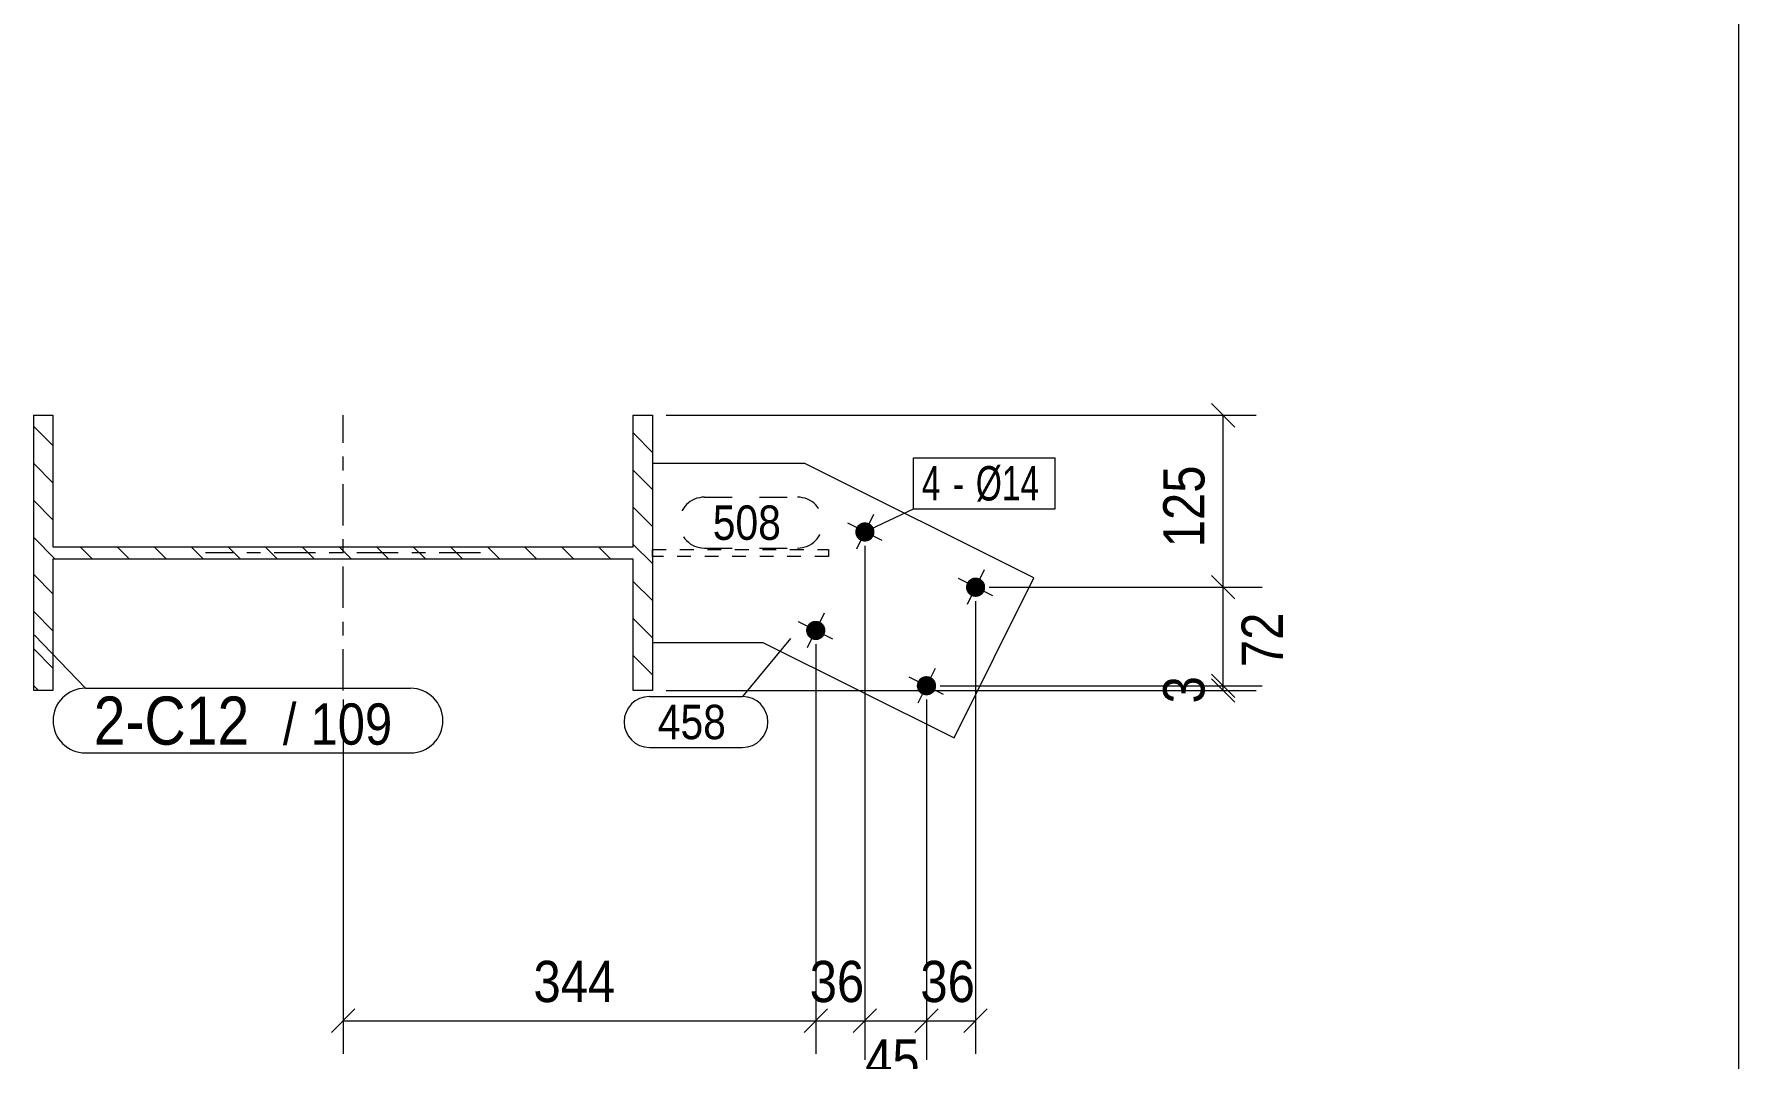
# Model space of a CAD drawing. Header units: millimetres. Extents: x 2 to 579, y 1 to 825.
# Drawn here: x 455 to 579, y 276 to 350.5 of the extents above; entities that cross this region are included whole.
import ezdxf

# ---------------------------------------------------------------- set-up
doc = ezdxf.new("R2010")
doc.units = ezdxf.units.MM
for name, pattern in [('XKITLINE00', [0]), ('XKITLINE01', [4, 1, -1, 1, -1]), ('XKITLINE02', [4, 2, -2]), ('XKITLINE03', [6, 3, -1, 1, -1])]:
    doc.linetypes.add(name, pattern=pattern)
for name, color, linetype, lineweight in [('Bolt', 3, 'Continuous', 0), ('BoltMark', 7, 'Continuous', 0), ('Dimensions', 7, 'Continuous', 0), ('DrawingSheet', 5, 'Continuous', 0), ('OtherObjectType', 7, 'Continuous', 0), ('Part', 2, 'Continuous', 0), ('PartMark', 7, 'Continuous', 0)]:
    doc.layers.add(name, color=color, linetype=linetype, lineweight=lineweight)
doc.styles.add('ARIAL', font='ARIAL.TTF')
doc.styles.add('ARIAL_NARROW', font='ARIALN.TTF')

# ---------------------------------------------------------------- blocks, each defined once
blk = doc.blocks.new('*A4')
at = {"layer": 'Part', "color": 7, "linetype": 'XKITLINE00', "lineweight": 0}
for p, q in [((499.98, 322.79), (499.98, 322.79)), ((499.98, 322.79), (499.98, 322.79)), ((456.38, 320.59), (454.98, 321.99)), ((498.64, 321.44), (498.58, 321.49)), ((499.98, 320.09), (498.64, 321.44)), ((456.38, 317.89), (454.98, 319.29)), ((499.98, 317.4), (498.58, 318.8)), ((456.38, 315.2), (454.98, 316.6)), ((499.98, 314.71), (498.58, 316.11)), ((456.55, 312.34), (454.98, 313.91)), ((459.25, 312.34), (458.35, 313.24)), ((461.94, 312.34), (461.04, 313.24)), ((464.63, 312.34), (463.73, 313.24)), ((467.33, 312.34), (466.43, 313.24)), ((470.02, 312.34), (469.12, 313.24)), ((472.72, 312.34), (471.82, 313.24)), ((475.41, 312.34), (474.51, 313.24)), ((478.1, 312.34), (477.2, 313.24)), ((480.8, 312.34), (479.9, 313.24)), ((483.49, 312.34), (482.59, 313.24)), ((486.19, 312.34), (485.29, 313.24)), ((488.88, 312.34), (487.98, 313.24)), ((491.57, 312.34), (490.67, 313.24)), ((494.27, 312.34), (493.37, 313.24)), ((496.96, 312.34), (496.06, 313.24)), ((499.98, 312.01), (498.58, 313.41)), ((456.38, 309.81), (454.98, 311.21)), ((499.98, 309.32), (498.58, 310.72)), ((456.38, 307.12), (454.98, 308.52)), ((499.98, 306.62), (498.58, 308.02)), ((456.38, 304.42), (454.98, 305.82)), ((499.98, 303.93), (498.58, 305.33)), ((455.33, 302.79), (454.98, 303.13))]:
    blk.add_line(p, q, dxfattribs=at)
blk = doc.blocks.new('*A107')
at = {"layer": 'Bolt'}
for points in [[(515.09, 313.7), (515.06, 313.72), (515.03, 313.74), (515, 313.76), (514.98, 313.78), (514.95, 313.8), (514.93, 313.83), (514.9, 313.85), (514.88, 313.88), (514.86, 313.91), (514.84, 313.94), (514.82, 313.97), (514.81, 314), (514.79, 314.03), (514.78, 314.06), (514.77, 314.09), (514.76, 314.12), (514.75, 314.16), (514.74, 314.19), (514.74, 314.22), (514.73, 314.26), (514.73, 314.29), (514.73, 314.33), (514.73, 314.36), (514.74, 314.4), (514.74, 314.43), (514.75, 314.46), (514.76, 314.5), (514.77, 314.53), (514.78, 314.56), (514.79, 314.59), (514.81, 314.63), (514.82, 314.66), (514.84, 314.69), (514.86, 314.71), (514.88, 314.74), (514.9, 314.77), (514.92, 314.79), (514.95, 314.82), (514.97, 314.84), (515, 314.86), (515.03, 314.88), (515.06, 314.9), (515.08, 314.92), (515.11, 314.94), (515.15, 314.95), (515.18, 314.96), (515.21, 314.98), (515.24, 314.99), (515.28, 315), (515.31, 315), (515.34, 315.01), (515.38, 315.01), (515.41, 315.01), (515.45, 315.01), (515.48, 315.01), (515.51, 315.01), (515.55, 315), (515.58, 315), (515.62, 314.99), (515.65, 314.98), (515.68, 314.97), (515.71, 314.95), (515.74, 314.94), (515.77, 314.92), (515.8, 314.91), (515.83, 314.89), (515.86, 314.87), (515.89, 314.84), (515.91, 314.82), (515.94, 314.8), (515.96, 314.77), (515.98, 314.75), (516, 314.72), (516.02, 314.69), (516.04, 314.66), (516.06, 314.63), (516.07, 314.6), (516.08, 314.57), (516.1, 314.53), (516.11, 314.5), (516.11, 314.47), (516.12, 314.43), (516.13, 314.4), (516.13, 314.37), (516.13, 314.33), (516.13, 314.3), (516.13, 314.26), (516.13, 314.23), (516.12, 314.2), (516.12, 314.16), (516.11, 314.13), (516.1, 314.1), (516.09, 314.06), (516.07, 314.03), (516.06, 314), (516.04, 313.97), (516.02, 313.94), (516.01, 313.91), (515.98, 313.88), (515.96, 313.86), (515.94, 313.83), (515.92, 313.81), (515.89, 313.78), (515.86, 313.76), (515.84, 313.74), (515.81, 313.72), (515.78, 313.7), (515.75, 313.69), (515.72, 313.67), (515.69, 313.66), (515.65, 313.65), (515.62, 313.64), (515.59, 313.63), (515.55, 313.62), (515.52, 313.62), (515.49, 313.61), (515.45, 313.61), (515.42, 313.61), (515.38, 313.61), (515.35, 313.62), (515.31, 313.62), (515.28, 313.63), (515.25, 313.64), (515.21, 313.65), (515.18, 313.66), (515.15, 313.67), (515.12, 313.69)], [(523.14, 309.68), (523.11, 309.7), (523.08, 309.72), (523.06, 309.74), (523.03, 309.76), (523, 309.78), (522.98, 309.81), (522.96, 309.83), (522.93, 309.86), (522.91, 309.89), (522.89, 309.92), (522.88, 309.95), (522.86, 309.98), (522.85, 310.01), (522.83, 310.04), (522.82, 310.07), (522.81, 310.1), (522.8, 310.14), (522.8, 310.17), (522.79, 310.21), (522.79, 310.24), (522.78, 310.27), (522.78, 310.31), (522.79, 310.34), (522.79, 310.38), (522.79, 310.41), (522.8, 310.44), (522.81, 310.48), (522.82, 310.51), (522.83, 310.54), (522.84, 310.58), (522.86, 310.61), (522.87, 310.64), (522.89, 310.67), (522.91, 310.69), (522.93, 310.72), (522.95, 310.75), (522.98, 310.77), (523, 310.8), (523.03, 310.82), (523.05, 310.84), (523.08, 310.86), (523.11, 310.88), (523.14, 310.9), (523.17, 310.92), (523.2, 310.93), (523.23, 310.95), (523.26, 310.96), (523.3, 310.97), (523.33, 310.98), (523.36, 310.98), (523.4, 310.99), (523.43, 310.99), (523.46, 310.99), (523.5, 310.99), (523.53, 310.99), (523.57, 310.99), (523.6, 310.98), (523.64, 310.98), (523.67, 310.97), (523.7, 310.96), (523.73, 310.95), (523.77, 310.93), (523.8, 310.92), (523.83, 310.9), (523.86, 310.89), (523.89, 310.87), (523.91, 310.85), (523.94, 310.83), (523.97, 310.8), (523.99, 310.78), (524.01, 310.75), (524.03, 310.73), (524.06, 310.7), (524.07, 310.67), (524.09, 310.64), (524.11, 310.61), (524.12, 310.58), (524.14, 310.55), (524.15, 310.52), (524.16, 310.48), (524.17, 310.45), (524.17, 310.42), (524.18, 310.38), (524.18, 310.35), (524.18, 310.31), (524.18, 310.28), (524.18, 310.24), (524.18, 310.21), (524.17, 310.18), (524.17, 310.14), (524.16, 310.11), (524.15, 310.08), (524.14, 310.04), (524.13, 310.01), (524.11, 309.98), (524.09, 309.95), (524.08, 309.92), (524.06, 309.89), (524.04, 309.86), (524.02, 309.84), (523.99, 309.81), (523.97, 309.79), (523.94, 309.77), (523.92, 309.74), (523.89, 309.72), (523.86, 309.7), (523.83, 309.69), (523.8, 309.67), (523.77, 309.65), (523.74, 309.64), (523.71, 309.63), (523.67, 309.62), (523.64, 309.61), (523.61, 309.6), (523.57, 309.6), (523.54, 309.6), (523.5, 309.59), (523.47, 309.59), (523.44, 309.6), (523.4, 309.6), (523.37, 309.6), (523.33, 309.61), (523.3, 309.62), (523.27, 309.63), (523.23, 309.64), (523.2, 309.65), (523.17, 309.67)], [(511.52, 306.54), (511.49, 306.56), (511.46, 306.58), (511.43, 306.6), (511.4, 306.62), (511.38, 306.65), (511.35, 306.67), (511.33, 306.7), (511.31, 306.72), (511.29, 306.75), (511.27, 306.78), (511.25, 306.81), (511.23, 306.84), (511.22, 306.87), (511.21, 306.9), (511.2, 306.93), (511.19, 306.97), (511.18, 307), (511.17, 307.03), (511.16, 307.07), (511.16, 307.1), (511.16, 307.14), (511.16, 307.17), (511.16, 307.2), (511.16, 307.24), (511.17, 307.27), (511.18, 307.31), (511.18, 307.34), (511.19, 307.37), (511.21, 307.4), (511.22, 307.44), (511.23, 307.47), (511.25, 307.5), (511.27, 307.53), (511.29, 307.56), (511.31, 307.58), (511.33, 307.61), (511.35, 307.64), (511.37, 307.66), (511.4, 307.68), (511.43, 307.71), (511.45, 307.73), (511.48, 307.74), (511.51, 307.76), (511.54, 307.78), (511.57, 307.79), (511.61, 307.81), (511.64, 307.82), (511.67, 307.83), (511.7, 307.84), (511.74, 307.84), (511.77, 307.85), (511.81, 307.85), (511.84, 307.85), (511.87, 307.85), (511.91, 307.85), (511.94, 307.85), (511.98, 307.84), (512.01, 307.84), (512.04, 307.83), (512.08, 307.82), (512.11, 307.81), (512.14, 307.8), (512.17, 307.78), (512.2, 307.76), (512.23, 307.75), (512.26, 307.73), (512.29, 307.71), (512.31, 307.69), (512.34, 307.66), (512.36, 307.64), (512.39, 307.61), (512.41, 307.59), (512.43, 307.56), (512.45, 307.53), (512.47, 307.5), (512.48, 307.47), (512.5, 307.44), (512.51, 307.41), (512.52, 307.38), (512.53, 307.34), (512.54, 307.31), (512.55, 307.28), (512.55, 307.24), (512.56, 307.21), (512.56, 307.17), (512.56, 307.14), (512.56, 307.11), (512.55, 307.07), (512.55, 307.04), (512.54, 307), (512.53, 306.97), (512.52, 306.94), (512.51, 306.9), (512.5, 306.87), (512.49, 306.84), (512.47, 306.81), (512.45, 306.78), (512.43, 306.75), (512.41, 306.73), (512.39, 306.7), (512.37, 306.67), (512.34, 306.65), (512.32, 306.63), (512.29, 306.6), (512.26, 306.58), (512.24, 306.56), (512.21, 306.55), (512.18, 306.53), (512.15, 306.52), (512.11, 306.5), (512.08, 306.49), (512.05, 306.48), (512.01, 306.47), (511.98, 306.47), (511.95, 306.46), (511.91, 306.46), (511.88, 306.45), (511.84, 306.45), (511.81, 306.46), (511.78, 306.46), (511.74, 306.46), (511.71, 306.47), (511.67, 306.48), (511.64, 306.49), (511.61, 306.5), (511.58, 306.51), (511.55, 306.53)], [(519.57, 302.53), (519.54, 302.54), (519.51, 302.56), (519.48, 302.58), (519.46, 302.6), (519.43, 302.63), (519.41, 302.65), (519.38, 302.68), (519.36, 302.7), (519.34, 302.73), (519.32, 302.76), (519.3, 302.79), (519.29, 302.82), (519.27, 302.85), (519.26, 302.88), (519.25, 302.91), (519.24, 302.95), (519.23, 302.98), (519.22, 303.01), (519.22, 303.05), (519.21, 303.08), (519.21, 303.12), (519.21, 303.15), (519.21, 303.18), (519.22, 303.22), (519.22, 303.25), (519.23, 303.29), (519.24, 303.32), (519.25, 303.35), (519.26, 303.39), (519.27, 303.42), (519.29, 303.45), (519.3, 303.48), (519.32, 303.51), (519.34, 303.54), (519.36, 303.56), (519.38, 303.59), (519.4, 303.62), (519.43, 303.64), (519.45, 303.66), (519.48, 303.69), (519.51, 303.71), (519.54, 303.73), (519.56, 303.74), (519.6, 303.76), (519.63, 303.77), (519.66, 303.79), (519.69, 303.8), (519.72, 303.81), (519.76, 303.82), (519.79, 303.82), (519.82, 303.83), (519.86, 303.83), (519.89, 303.84), (519.93, 303.84), (519.96, 303.83), (520, 303.83), (520.03, 303.83), (520.06, 303.82), (520.1, 303.81), (520.13, 303.8), (520.16, 303.79), (520.19, 303.78), (520.22, 303.76), (520.25, 303.75), (520.28, 303.73), (520.31, 303.71), (520.34, 303.69), (520.37, 303.67), (520.39, 303.64), (520.42, 303.62), (520.44, 303.59), (520.46, 303.57), (520.48, 303.54), (520.5, 303.51), (520.52, 303.48), (520.54, 303.45), (520.55, 303.42), (520.56, 303.39), (520.58, 303.36), (520.59, 303.32), (520.59, 303.29), (520.6, 303.26), (520.61, 303.22), (520.61, 303.19), (520.61, 303.16), (520.61, 303.12), (520.61, 303.09), (520.61, 303.05), (520.6, 303.02), (520.6, 302.98), (520.59, 302.95), (520.58, 302.92), (520.57, 302.89), (520.55, 302.85), (520.54, 302.82), (520.52, 302.79), (520.5, 302.76), (520.49, 302.73), (520.47, 302.71), (520.44, 302.68), (520.42, 302.65), (520.4, 302.63), (520.37, 302.61), (520.34, 302.59), (520.32, 302.56), (520.29, 302.55), (520.26, 302.53), (520.23, 302.51), (520.2, 302.5), (520.17, 302.48), (520.13, 302.47), (520.1, 302.46), (520.07, 302.45), (520.03, 302.45), (520, 302.44), (519.97, 302.44), (519.93, 302.44), (519.9, 302.44), (519.86, 302.44), (519.83, 302.44), (519.79, 302.45), (519.76, 302.45), (519.73, 302.46), (519.69, 302.47), (519.66, 302.48), (519.63, 302.49), (519.6, 302.51)]]:
    blk.add_hatch(color=3, dxfattribs=at).paths.add_polyline_path(points, flags=17)
at = {"layer": 'Bolt', "color": 3, "linetype": 'XKITLINE00', "lineweight": 0}
for p, q in [((516.06, 315.57), (514.81, 313.06)), ((516.68, 313.69), (514.18, 314.94)), ((524.11, 311.55), (522.86, 309.04)), ((524.74, 309.67), (522.23, 310.92)), ((513.11, 306.53), (510.61, 307.78)), ((512.48, 308.41), (511.23, 305.9)), ((520.54, 304.39), (519.29, 301.88)), ((521.16, 302.51), (518.66, 303.76))]:
    blk.add_line(p, q, dxfattribs=at)
blk = doc.blocks.new('*A108')
at = {"layer": 'Part', "color": 2, "linetype": 'XKITLINE00', "lineweight": 0}
for p, q in [((454.98, 302.79), (454.98, 322.79)), ((454.98, 322.79), (456.38, 322.79)), ((456.38, 322.79), (456.38, 313.24)), ((498.58, 313.24), (498.58, 322.79)), ((498.58, 322.79), (499.98, 322.79)), ((499.98, 322.79), (499.98, 302.79)), ((456.38, 313.24), (498.58, 313.24)), ((498.58, 312.34), (456.38, 312.34)), ((456.38, 312.34), (456.38, 302.79)), ((498.58, 302.79), (498.58, 312.34)), ((456.38, 302.79), (454.98, 302.79)), ((499.98, 302.79), (498.58, 302.79))]:
    blk.add_line(p, q, dxfattribs=at)
at = {"layer": 'Part', "color": 7, "linetype": 'XKITLINE03', "lineweight": 0}
for p, q in [((477.48, 302.79), (477.48, 322.79)), ((487.48, 312.79), (467.48, 312.79))]:
    blk.add_line(p, q, dxfattribs=at)
blk = doc.blocks.new('*A110')
at = {"layer": 'Part', "color": 7, "linetype": 'XKITLINE01', "lineweight": 0}
for p, q in [((499.98, 312.54), (499.98, 313.04)), ((499.98, 313.04), (499.98, 313.04)), ((499.98, 313.04), (512.78, 313.04)), ((512.78, 312.54), (499.98, 312.54)), ((512.78, 313.04), (512.78, 312.54))]:
    blk.add_line(p, q, dxfattribs=at)
blk = doc.blocks.new('*A111')
at = {"layer": 'Part', "color": 2, "linetype": 'XKITLINE00', "lineweight": 0}
for p, q in [((511.06, 319.29), (499.98, 319.29)), ((527.73, 310.97), (511.06, 319.29)), ((521.93, 299.34), (527.73, 310.97)), ((499.98, 306.29), (508, 306.29)), ((508, 306.29), (521.93, 299.34))]:
    blk.add_line(p, q, dxfattribs=at)
at = {"layer": 'Part', "color": 7, "linetype": 'XKITLINE01', "lineweight": 0}
blk.add_line((499.98, 319.29), (499.98, 306.29), dxfattribs=at)
blk = doc.blocks.new('*A162')
at = {"layer": 'DrawingSheet', "color": 5, "linetype": 'XKITLINE00', "lineweight": 0}
blk.add_line((579, 5), (579, 825), dxfattribs=at)
blk = doc.blocks.new('*A311')
at = {"layer": 'Dimensions', "color": 7, "linetype": 'XKITLINE00', "lineweight": 0}
for p, q in [((540.63, 303.98), (542.33, 302.29)), ((500.98, 302.79), (543.88, 302.79)), ((520.91, 303.14), (543.88, 303.14)), ((540.63, 303.64), (542.33, 301.94)), ((541.48, 302.79), (541.48, 303.14))]:
    blk.add_line(p, q, dxfattribs=at)
at = {"layer": 'Dimensions', "color": 3}
for p in [(541.48, 303.14), (541.48, 302.79)]:
    blk.add_point(p, dxfattribs=at)
at = {"layer": 'Dimensions', "color": 3, "style": 'ARIAL', "width": 0.85}
blk.add_text('3', height=3, rotation=90.0002, dxfattribs=at).set_placement((540.13, 301.85))
blk = doc.blocks.new('*A312')
at = {"layer": 'Dimensions', "color": 7, "linetype": 'XKITLINE00', "lineweight": 0}
for p, q in [((524.48, 310.29), (544.33, 310.29)), ((540.63, 311.14), (542.33, 309.45)), ((541.48, 303.14), (541.48, 310.29)), ((540.63, 303.98), (542.33, 302.29)), ((520.91, 303.14), (544.33, 303.14))]:
    blk.add_line(p, q, dxfattribs=at)
at = {"layer": 'Dimensions', "color": 3}
for p in [(541.48, 310.29), (541.48, 303.14)]:
    blk.add_point(p, dxfattribs=at)
at = {"layer": 'Dimensions', "color": 3, "style": 'ARIAL', "width": 0.85}
blk.add_text('72', height=3, rotation=90.0002, dxfattribs=at).set_placement((545.83, 304.49))
blk = doc.blocks.new('*A313')
at = {"layer": 'Dimensions', "color": 7, "linetype": 'XKITLINE00', "lineweight": 0}
for p, q in [((540.63, 323.64), (542.33, 321.94)), ((500.98, 322.79), (543.88, 322.79)), ((541.48, 310.29), (541.48, 322.79)), ((524.48, 310.29), (543.88, 310.29)), ((540.63, 311.14), (542.33, 309.45))]:
    blk.add_line(p, q, dxfattribs=at)
at = {"layer": 'Dimensions', "color": 3}
for p in [(541.48, 322.79), (541.48, 310.29)]:
    blk.add_point(p, dxfattribs=at)
at = {"layer": 'Dimensions', "color": 3, "style": 'ARIAL', "width": 0.85}
blk.add_text('125', height=3, rotation=90.0002, dxfattribs=at).set_placement((540.13, 313.2))
blk = doc.blocks.new('*A314')
at = {"layer": 'Dimensions', "color": 7, "linetype": 'XKITLINE00', "lineweight": 0}
for p, q in [((511.86, 306.15), (511.86, 276.39)), ((477.48, 302.14), (477.48, 276.39)), ((478.33, 279.64), (476.63, 277.94)), ((512.71, 279.64), (511.01, 277.94)), ((477.48, 278.79), (511.86, 278.79))]:
    blk.add_line(p, q, dxfattribs=at)
at = {"layer": 'Dimensions', "color": 3}
for p in [(477.48, 278.79), (511.86, 278.79)]:
    blk.add_point(p, dxfattribs=at)
at = {"layer": 'Dimensions', "color": 3, "style": 'ARIAL', "width": 0.85}
blk.add_text('344', height=3, dxfattribs=at).set_placement((491.33, 280.14))
blk = doc.blocks.new('*A315')
at = {"layer": 'Dimensions', "color": 7, "linetype": 'XKITLINE00', "lineweight": 0}
for p, q in [((515.43, 313.31), (515.43, 276.39)), ((511.86, 306.15), (511.86, 276.39)), ((512.71, 279.64), (511.01, 277.94)), ((516.28, 279.64), (514.58, 277.94)), ((511.86, 278.79), (515.43, 278.79))]:
    blk.add_line(p, q, dxfattribs=at)
at = {"layer": 'Dimensions', "color": 3}
for p in [(511.86, 278.79), (515.43, 278.79)]:
    blk.add_point(p, dxfattribs=at)
at = {"layer": 'Dimensions', "color": 3, "style": 'ARIAL', "width": 0.85}
blk.add_text('36', height=3, dxfattribs=at).set_placement((511.42, 280.14))
blk = doc.blocks.new('*A316')
at = {"layer": 'Dimensions', "color": 7, "linetype": 'XKITLINE00', "lineweight": 0}
for p, q in [((515.43, 313.31), (515.43, 275.94)), ((519.91, 302.14), (519.91, 275.94)), ((516.28, 279.64), (514.58, 277.94)), ((520.76, 279.64), (519.06, 277.94)), ((515.43, 278.79), (519.91, 278.79))]:
    blk.add_line(p, q, dxfattribs=at)
at = {"layer": 'Dimensions', "color": 3}
for p in [(515.43, 278.79), (519.91, 278.79)]:
    blk.add_point(p, dxfattribs=at)
at = {"layer": 'Dimensions', "color": 3, "style": 'ARIAL', "width": 0.85}
blk.add_text('45', height=3, dxfattribs=at).set_placement((515.45, 274.44))
blk = doc.blocks.new('*A317')
at = {"layer": 'Dimensions', "color": 7, "linetype": 'XKITLINE00', "lineweight": 0}
for p, q in [((523.48, 309.29), (523.48, 276.39)), ((519.91, 302.14), (519.91, 276.39)), ((520.76, 279.64), (519.06, 277.94)), ((524.33, 279.64), (522.64, 277.94)), ((519.91, 278.79), (523.48, 278.79))]:
    blk.add_line(p, q, dxfattribs=at)
at = {"layer": 'Dimensions', "color": 3}
for p in [(519.91, 278.79), (523.48, 278.79)]:
    blk.add_point(p, dxfattribs=at)
at = {"layer": 'Dimensions', "color": 3, "style": 'ARIAL', "width": 0.85}
blk.add_text('36', height=3, dxfattribs=at).set_placement((519.47, 280.14))
blk = doc.blocks.new('*A318')
at = {"layer": 'BoltMark', "color": 7, "linetype": 'XKITLINE00', "lineweight": 0}
for p, q in [((518.97, 319.7), (529.26, 319.7)), ((518.97, 316), (518.97, 319.7)), ((529.26, 316), (529.26, 319.7)), ((515.43, 314.31), (518.97, 316)), ((518.97, 316), (529.26, 316))]:
    blk.add_line(p, q, dxfattribs=at)
at = {"layer": 'BoltMark', "color": 3, "style": 'ARIAL_NARROW', "width": 0.85}
for s, p in [('4', (519.57, 316.6)), ('Ø14', (523.5, 316.6)), ('-', (521.84, 316.6))]:
    blk.add_text(s, height=2.5, dxfattribs=at).set_placement(p)
blk = doc.blocks.new('*A319')
at = {"layer": 'PartMark', "color": 7, "linetype": 'XKITLINE00', "lineweight": 0}
for p, q in [((510.03, 306.56), (506.53, 302.35)), ((499.77, 302.35), (506.53, 302.35)), ((499.77, 298.65), (506.53, 298.65))]:
    blk.add_line(p, q, dxfattribs=at)
for centre, start, end in [((499.77, 300.5), 90, 270), ((506.53, 300.5), 270, 90)]:
    blk.add_arc(centre, 1.85, start, end, dxfattribs=at)
at = {"layer": 'PartMark', "color": 3, "style": 'ARIAL', "width": 0.85}
blk.add_text('458', height=2.5, dxfattribs=at).set_placement((500.37, 299.25))
blk = doc.blocks.new('*A320')
at = {"layer": 'PartMark', "color": 7, "linetype": 'XKITLINE02', "lineweight": 0}
for p, q in [((503.77, 316.84), (510.53, 316.84)), ((503.77, 313.14), (510.53, 313.14))]:
    blk.add_line(p, q, dxfattribs=at)
for centre, start, end in [((503.77, 314.99), 90, 270), ((510.53, 314.99), 270, 90)]:
    blk.add_arc(centre, 1.85, start, end, dxfattribs=at)
at = {"layer": 'PartMark', "color": 3, "style": 'ARIAL', "width": 0.85}
blk.add_text('508', height=2.5, dxfattribs=at).set_placement((504.37, 313.74))
blk = doc.blocks.new('*A322')
at = {"layer": 'PartMark', "color": 7, "linetype": 'XKITLINE00', "lineweight": 0}
for p, q in [((455.03, 306.82), (458.74, 302.95)), ((458.74, 302.95), (482.39, 302.95)), ((458.74, 298.25), (482.39, 298.25))]:
    blk.add_line(p, q, dxfattribs=at)
for centre, start, end in [((458.74, 300.6), 90, 270), ((482.39, 300.6), 270, 90)]:
    blk.add_arc(centre, 2.35, start, end, dxfattribs=at)
at = {"layer": 'PartMark', "color": 1, "style": 'ARIAL', "width": 0.85}
blk.add_text('2-C12', height=3.5, dxfattribs=at).set_placement((459.34, 298.85))
at = {"layer": 'PartMark', "color": 3, "style": 'ARIAL', "width": 0.85}
for s, p in [('/', (473.1, 298.85)), ('109', (475.11, 298.85))]:
    blk.add_text(s, height=3, dxfattribs=at).set_placement(p)
blk = doc.blocks.new('*A323')
at = {"layer": 'OtherObjectType', "color": 7, "linetype": 'XKITLINE00', "lineweight": 0}
for p, q in [((437.15, 297.38), (437.15, 299.25)), ((437.15, 299.25), (439.02, 298.31)), ((439.02, 298.31), (437.15, 297.38)), ((439.02, 298.31), (439.02, 298.31)), ((492.54, 270.46), (493.48, 272.34)), ((493.48, 272.34), (494.41, 270.46)), ((493.48, 272.34), (493.48, 272.34)), ((494.41, 270.46), (492.54, 270.46)), ((485.14, 258.34), (492.56, 258.34))]:
    blk.add_line(p, q, dxfattribs=at)
at = {"layer": 'OtherObjectType', "color": 7, "style": 'ARIAL', "width": 0.85}
blk.add_text('TOP VIEW', height=2.5, rotation=90, dxfattribs=at).set_placement((435.27, 290.16))
for s, p in [('FRONT VIEW', (483.01, 266.09)), ('D', (485.14, 259.09)), ('D', (490.16, 259.09)), ('-', (488.3, 259.09))]:
    blk.add_text(s, height=2.5, dxfattribs=at).set_placement(p)

msp = doc.modelspace()

# ---------------------------------------------------------------- block references
at = {"lineweight": 0}
for name in ['*A162', '*A313', '*A4', '*A108', '*A111', '*A318', '*A320', '*A107', '*A110', '*A315', '*A316', '*A312', '*A317', '*A322', '*A319', '*A314', '*A311']:
    msp.add_blockref(name, (0, 0), dxfattribs=at)
at = {"layer": 'OtherObjectType', "lineweight": 0}
msp.add_blockref('*A323', (0, 0), dxfattribs=at)

doc.saveas('drawing.dxf')
